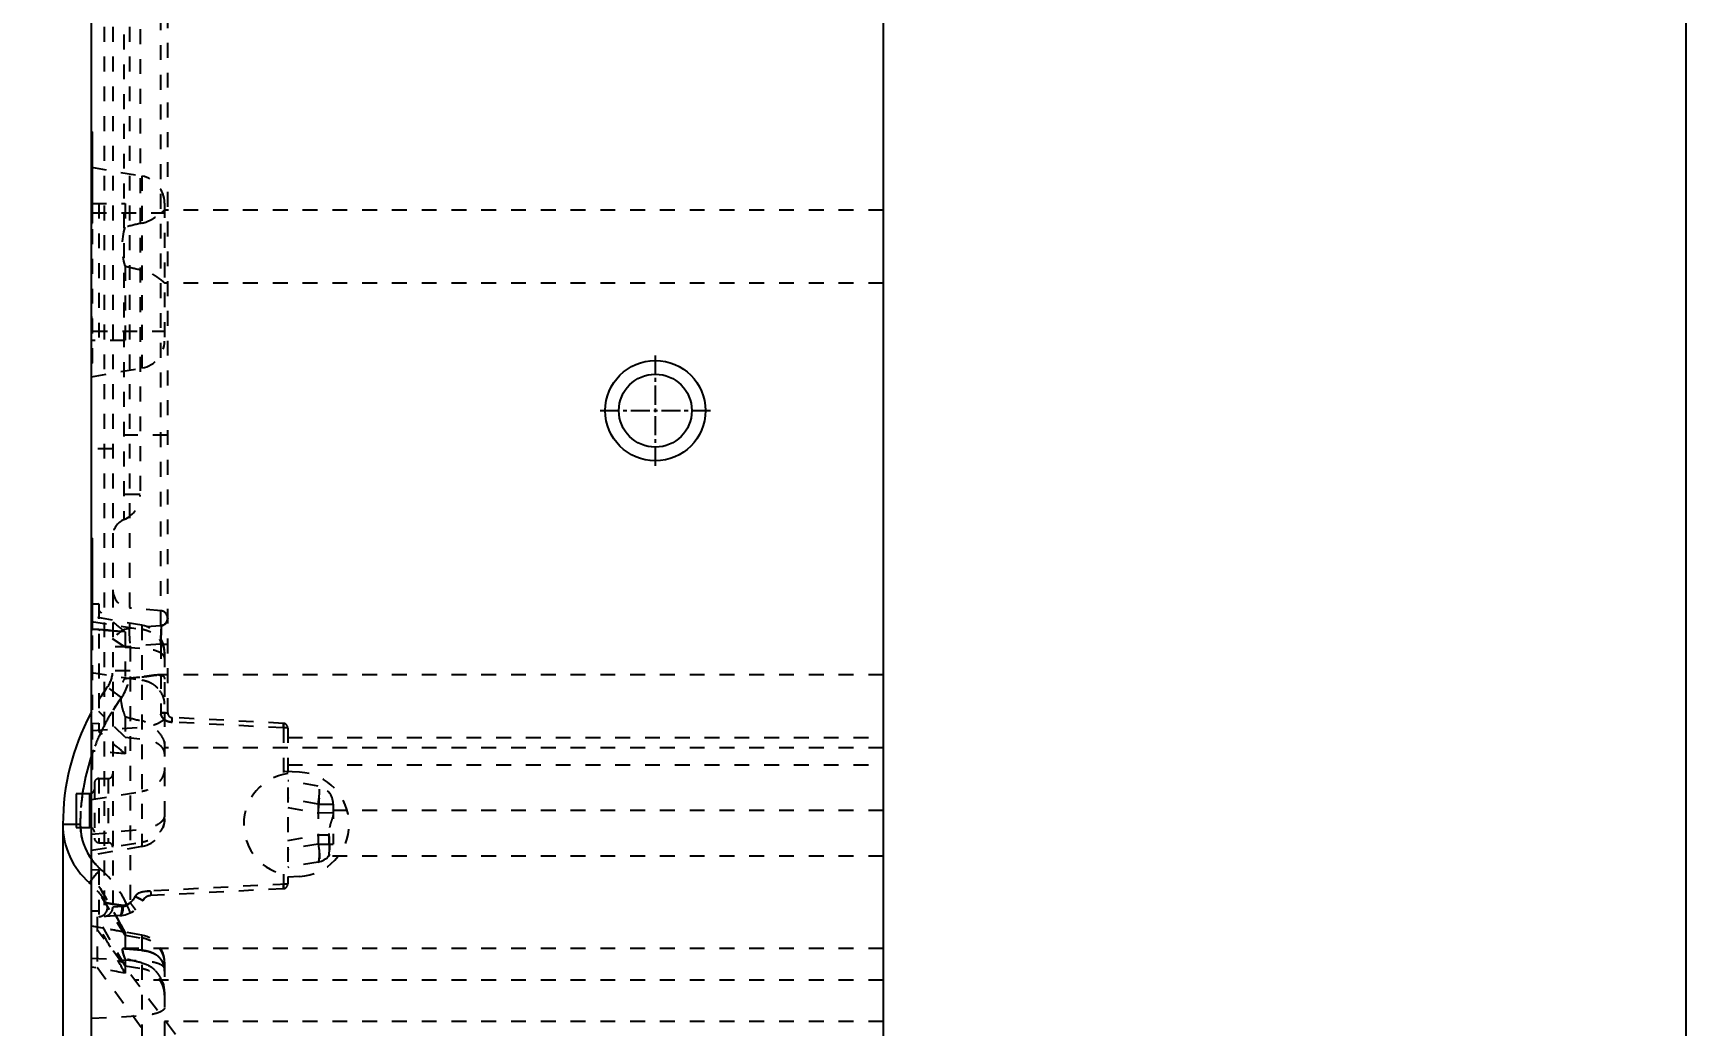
# Model space of a CAD drawing. Header units: millimetres. Extents: x -941 to 1421, y -11614 to -3210.
# Drawn here: x 322.2 to 503.6, y -6096 to -5987 of the extents above; entities that cross this region are included whole.
import ezdxf

# ---------------------------------------------------------------- set-up
doc = ezdxf.new("R2010")
doc.units = ezdxf.units.MM
doc.header["$LTSCALE"] = 16.335
doc.header["$PDMODE"] = 3
doc.header["$PDSIZE"] = 0.3125
doc.linetypes.add('CENTER', pattern=[0.6, 0.375, -0.075, 0.075, -0.075])
doc.linetypes.add('HIDDEN', pattern=[0.2, 0.1, -0.1])
doc.layers.get('0').update_dxf_attribs({"linetype": 'CONTINUOUS'})
doc.layers.get('Defpoints').update_dxf_attribs({"linetype": 'CONTINUOUS'})
doc.layers.add('DEFAULT_2', color=8, linetype='HIDDEN')
doc.styles.get("Standard").update_dxf_attribs({"font": 'txt', "width": 0.8})
doc.dimstyles.new('ISO-25', dxfattribs={"dimtxt": 8, "dimasz": 6, "dimexe": 0, "dimexo": 0, "dimgap": 0, "dimtad": 1, "dimdsep": 46, "dimtxsty": 'Standard', "dimcen": 0, "dimclrd": 4, "dimclre": 4, "dimclrt": 6, "dimazin": 0, "dimtfac": 1, "dimtofl": 0, "dimtmove": 0, "dimatfit": 3, "dimfxl": 0, "dimarcsym": 0})

# ---------------------------------------------------------------- blocks, each defined once
blk = doc.blocks.new('*D625')
at = {"color": 4, "lineweight": -2}
for p, q in [((415.5, -6072.35), (415.5, -6197.42)), ((325.5, -6073.86), (325.5, -6197.42)), ((409.5, -6197.42), (331.5, -6197.42))]:
    blk.add_line(p, q, dxfattribs=at)
at = {"color": 4}
for points in [[(331.5, -6196.42), (331.5, -6198.42), (325.5, -6197.42)], [(409.5, -6196.42), (409.5, -6198.42), (415.5, -6197.42)]]:
    blk.add_solid(points, dxfattribs=at)
at = {"layer": 'Defpoints', "color": 0}
for p in [(415.5, -6072.35), (325.5, -6073.86), (325.5, -6197.42)]:
    blk.add_point(p, dxfattribs=at)
at = {"color": 6, "insert": (374.87, -6193.42), "char_height": 8, "attachment_point": 5}
blk.add_mtext('90', dxfattribs=at)

msp = doc.modelspace()

# ---------------------------------------------------------------- linework, layer by layer
at = {"color": 7, "linetype": 'Continuous'}
for p, q in [((415.501, -5795.468), (415.501, -6175.468)), ((328.657, -6175.468), (328.657, -5879.793)), ((328.657, -5997.889), (328.757, -5997.889)), ((328.757, -6007.889), (328.757, -5997.889)), ((328.657, -6007.889), (328.757, -6007.889)), ((328.657, -6042.461), (328.757, -6042.461)), ((328.757, -6052.461), (328.757, -6042.461)), ((328.657, -6052.461), (328.757, -6052.461)), ((326.948, -6070.488), (328.456, -6070.488)), ((326.948, -6070.49), (326.948, -6074.205)), ((328.456, -6074.207), (328.456, -6070.488)), ((326.948, -6073.855), (325.501, -6073.855)), ((326.948, -6074.207), (328.456, -6074.207))]:
    msp.add_line(p, q, dxfattribs=at)
at = {"color": 1, "linetype": 'CENTER', "ltscale": 0.342088}
for p, q in [((390.501, -6034.518), (390.501, -6022.418)), ((384.451, -6028.468), (396.551, -6028.468))]:
    msp.add_line(p, q, dxfattribs=at)
msp.add_lwpolyline([(-297.432, -5732.258), (503.564, -5732.258), (503.564, -6283.956), (-297.432, -6283.956)], close=True)
at = {"color": 7, "linetype": 'Continuous'}
for radius in [5.5, 4]:
    msp.add_circle((390.501, -6028.468), radius, dxfattribs=at)
for centre, radius, start, end in [((351.169, -6073.855), 25.668, 151.81182, 180), ((351.046, -6073.848), 23.639, 162.23872, 170.27114), ((351.13, -6073.862), 23.725, 170.27198, 171.60905), ((328.456, -6069.986), 0.502, 270, 294), ((334.043, -6073.855), 8.543, 180, 228.68251), ((333.918, -6073.866), 6.509, 182.50652, 215.58087), ((328.456, -6074.709), 0.502, 66, 90), ((322.1, -6087.442), 9.547, 46.56232, 48.68251)]:
    msp.add_arc(centre, radius, start, end, dxfattribs=at)
msp.add_open_spline([(328.638, -6079.931), (328.6, -6079.979), (328.538, -6080.06), (328.455, -6080.17), (328.424, -6080.225), (328.397, -6080.265), (328.403, -6080.271)], degree=3, knots=[0, 0, 0, 0, 0.4424764, 0.7554879, 0.9363643, 1, 1, 1, 1], dxfattribs=at)
at = {"layer": 'DEFAULT_2', "color": 8, "linetype": 'HIDDEN'}
for p, q in [((336.264, -6052.061), (336.264, -5875.643)), ((336.998, -6061.633), (336.998, -5875.643)), ((330.016, -5878.55), (330.016, -6083.955)), ((330.968, -5878.552), (330.968, -6082.951)), ((332.803, -5878.552), (332.803, -6052.363)), ((332.199, -5889.197), (332.199, -6040.429)), ((333.983, -5891.886), (333.983, -6037.739)), ((328.657, -6001.758), (334.178, -6002.731)), ((328.757, -6002.889), (328.657, -6002.889)), ((334.178, -6002.731), (334.178, -6023.784)), ((328.657, -6005.758), (332.315, -6005.758)), ((329.457, -6005.758), (329.457, -6020.758)), ((332.315, -6005.758), (332.315, -6008.35)), ((336.657, -6005.686), (336.657, -6020.83)), ((328.657, -6006.758), (336.657, -6006.758)), ((415.501, -6006.468), (336.657, -6006.468)), ((328.757, -6023.258), (328.757, -6007.889)), ((332.315, -6012.585), (332.315, -6020.758)), ((328.757, -6013.258), (328.657, -6013.258)), ((415.501, -6014.468), (336.657, -6014.468)), ((328.757, -6018.258), (328.657, -6018.258)), ((328.757, -6019.758), (336.657, -6019.758)), ((332.315, -6020.758), (328.657, -6020.758)), ((328.757, -6023.258), (328.657, -6023.258)), ((328.657, -6024.758), (334.178, -6023.784)), ((336.998, -6031.143), (330.968, -6031.143)), ((330.968, -6032.65), (328.657, -6032.65)), ((333.983, -6037.675), (330.968, -6037.675)), ((328.757, -6047.461), (328.657, -6047.461)), ((328.657, -6049.694), (329.457, -6049.676)), ((328.757, -6049.692), (328.657, -6049.694)), ((334.178, -6052.017), (328.657, -6051.043)), ((329.457, -6049.676), (328.757, -6049.692)), ((329.457, -6049.676), (329.457, -6063.668)), ((336.265, -6050.425), (332.803, -6050.122)), ((328.657, -6051.611), (334.178, -6052.474)), ((328.759, -6052.43), (328.657, -6052.422)), ((328.757, -6067.83), (328.757, -6052.461)), ((329.457, -6052.486), (328.759, -6052.43)), ((328.759, -6052.43), (329.886, -6052.521)), ((332.315, -6054.408), (329.457, -6052.477)), ((329.886, -6052.521), (329.457, -6052.486)), ((330.477, -6052.569), (329.886, -6052.521)), ((330.968, -6052.608), (330.477, -6052.569)), ((331.106, -6052.62), (330.968, -6052.608)), ((331.925, -6052.686), (331.106, -6052.62)), ((332.315, -6052.718), (331.925, -6052.686)), ((332.315, -6052.718), (332.315, -6057.858)), ((336.264, -6052.061), (332.803, -6052.363)), ((334.178, -6052.017), (334.178, -6076.283)), ((336.998, -6051.226), (336.997, -6051.26)), ((336.998, -6051.263), (336.998, -6051.261)), ((332.873, -6054.366), (330.968, -6054.366)), ((332.315, -6054.408), (334.178, -6054.532)), ((336.236, -6054.072), (332.873, -6054.366)), ((332.873, -6054.366), (332.873, -6082.447)), ((336.236, -6054.072), (336.998, -6054.072)), ((336.236, -6054.072), (336.236, -6061.633)), ((336.657, -6054.983), (336.657, -6073.322)), ((328.657, -6057.187), (334.178, -6058.05)), ((328.757, -6057.83), (328.657, -6057.83)), ((332.873, -6057.011), (330.968, -6057.011)), ((415.501, -6057.468), (335.986, -6057.468)), ((332.315, -6064.302), (329.456, -6061.491)), ((332.315, -6062.041), (332.315, -6066.117)), ((336.939, -6061.634), (336.998, -6061.633)), ((329.457, -6062.803), (328.657, -6062.822)), ((328.757, -6062.83), (328.657, -6062.83)), ((328.757, -6063.562), (334.178, -6063.189)), ((349.687, -6062.775), (337.474, -6062.135)), ((349.687, -6063.277), (337.474, -6062.637)), ((350.164, -6063.277), (349.687, -6063.277)), ((349.687, -6063.277), (349.687, -6068.375)), ((350.164, -6063.277), (350.164, -6080.413)), ((332.315, -6064.302), (334.178, -6064.481)), ((415.501, -6065.468), (336.657, -6065.468)), ((350.164, -6064.315), (415.501, -6064.315)), ((350.164, -6067.315), (415.501, -6067.315)), ((328.757, -6067.83), (328.657, -6067.83)), ((329.461, -6068.83), (330.466, -6068.83)), ((329.461, -6068.83), (329.461, -6075.865)), ((330.466, -6068.83), (330.466, -6075.865)), ((351.468, -6068.134), (349.687, -6068.041)), ((353.511, -6069.654), (350.164, -6069.063)), ((328.657, -6071.112), (334.178, -6070.249)), ((328.958, -6069.333), (328.958, -6075.363)), ((353.511, -6071.623), (350.164, -6071.033)), ((350.164, -6072.018), (353.511, -6072.608)), ((353.511, -6071.623), (355.164, -6071.623)), ((353.511, -6071.623), (353.511, -6076.019)), ((355.163, -6072.611), (353.511, -6072.608)), ((355.163, -6072.611), (354.951, -6072.608)), ((355.164, -6071.623), (355.164, -6076.019)), ((415.501, -6072.352), (355.164, -6072.352)), ((327.406, -6073.855), (326.948, -6073.855)), ((328.657, -6074.921), (334.178, -6074.402)), ((328.657, -6076.689), (334.178, -6075.826)), ((334.178, -6076.283), (328.657, -6077.256)), ((329.461, -6075.865), (330.466, -6075.865)), ((350.164, -6075.625), (353.511, -6075.034)), ((353.511, -6076.019), (350.164, -6076.609)), ((354.688, -6075.034), (353.511, -6075.034)), ((353.511, -6076.019), (355.164, -6076.019)), ((353.511, -6077.989), (350.164, -6078.579)), ((354.659, -6077.348), (354.663, -6077.343)), ((415.501, -6077.352), (354.66, -6077.352)), ((329.457, -6078.856), (328.657, -6078.896)), ((329.457, -6078.856), (329.457, -6085.13)), ((349.687, -6079.335), (349.687, -6080.413)), ((351.46, -6079.576), (350.164, -6079.644)), ((332.315, -6086.027), (329.457, -6081.289)), ((350.164, -6080.401), (335.123, -6081.177)), ((349.687, -6080.915), (335.123, -6081.678)), ((350.164, -6080.413), (349.687, -6080.413)), ((329.457, -6083.349), (328.657, -6083.389)), ((328.657, -6083.389), (329.225, -6083.36)), ((329.225, -6083.36), (329.457, -6083.349)), ((332.126, -6082.86), (330.968, -6082.951)), ((334.28, -6082.225), (334.407, -6082.034)), ((334.28, -6082.225), (334.28, -6082.225)), ((334.28, -6082.225), (334.28, -6082.225)), ((331.753, -6083.864), (328.657, -6084.026)), ((329.884, -6085.254), (328.657, -6085.037)), ((329.257, -6083.995), (329.257, -6089.527)), ((337.843, -6096.912), (329.257, -6085.412)), ((332.315, -6089.37), (329.456, -6084.333)), ((332.315, -6085.682), (331.952, -6085.029)), ((334.178, -6086.011), (332.315, -6085.682)), ((332.315, -6085.682), (332.315, -6087.534)), ((332.315, -6086.027), (334.178, -6086.329)), ((334.178, -6086.011), (334.178, -6109.151)), ((328.657, -6088.54), (334.178, -6088.831)), ((415.501, -6087.468), (332.152, -6087.468)), ((332.315, -6087.534), (332.152, -6087.468)), ((332.315, -6088.608), (332.315, -6090.179)), ((336.657, -6088.967), (336.657, -6106.195)), ((329.257, -6089.527), (335.533, -6098.076)), ((332.315, -6089.37), (334.178, -6089.691)), ((415.501, -6090.968), (333.405, -6090.968)), ((328.657, -6095.128), (334.178, -6094.837)), ((415.501, -6095.468), (336.657, -6095.468))]:
    msp.add_line(p, q, dxfattribs=at)
for points in [[(334.28, -6082.225), (334.372, -6082.078), (334.431, -6082.007)], [(334.28, -6082.225), (334.36, -6082.095), (334.407, -6082.034)]]:
    msp.add_lwpolyline(points, dxfattribs=at)
for centre, radius, start, end in [((333.657, -6005.686), 3, 0, 80), ((333.657, -6020.83), 3, 280, 0), ((331.069, -6037.742), 2.914, 292.81489, 359.99997), ((332.978, -6042.281), 2.01, 112.81489, 180), ((332.978, -6048.119), 2.01, 180, 265), ((336.194, -6051.26), 0.804, 275, 85.20286), ((336.194, -6051.226), 0.804, 0, 85), ((332.978, -6054.366), 2.01, 95, 180), ((333.657, -6054.971), 3, 0, 80), ((336.194, -6051.226), 0.804, 274.82264, 357.57571), ((334.33, -6055.093), 2.327, 0.00345, 2.89794), ((327.953, -6057.011), 3.015, 324.03641, 0), ((327.847, -6057.01), 5.026, 324.04026, 359.99707), ((351.062, -6073.855), 23.656, 144.0352, 162.23872), ((351.169, -6073.855), 25.668, 144.03641, 151.81182), ((351.022, -6073.825), 23.607, 144.03591, 148.64004), ((351.125, -6073.89), 23.728, 148.63679, 152.98798), ((340.822, -6059.052), 9.017, 195.53888, 199.35721), ((345.156, -6015.783), 48.008, 254.48512, 256.77998), ((336.358, -6152.165), 90.532, 89.80602, 90.07739), ((336.786, -6032.932), 28.702, 269.75759, 270.30498), ((337.501, -6061.633), 0.502, 180, 267), ((351.015, -6073.837), 23.606, 154.80235, 160.21235), ((351.096, -6073.875), 23.696, 152.98833, 153.99766), ((349.661, -6063.277), 0.502, 0, 87), ((340.253, -6062.784), 9.447, 357.00585, 357.56996), ((329.461, -6069.333), 0.502, 90, 180), ((330.466, -6068.328), 0.502, 270, 0), ((350.968, -6073.855), 5.628, 98.21321, 261.78679), ((351.169, -6073.855), 5.729, 273, 87), ((351.062, -6073.855), 23.656, 170.27114, 180.00063), ((351.153, -6073.866), 23.747, 171.60889, 176.47214), ((328.456, -6069.986), 0.502, 294, 0), ((353.164, -6071.623), 2, 0, 80), ((351.011, -6073.858), 23.605, 176.47145, 179.99339), ((333.938, -6073.855), 6.532, 179.99867, 228.68438), ((333.882, -6073.854), 6.476, 180.00937, 182.5076), ((328.456, -6074.709), 0.502, 0, 66), ((333.657, -6073.329), 3, 280, 0), ((334.329, -6073.207), 2.327, 357.09162, 359.99653), ((329.461, -6075.363), 0.502, 180, 270), ((330.466, -6076.368), 0.502, 0, 90), ((353.164, -6076.019), 2, 280, 0), ((357.626, -6074.852), 2.943, 180.00761, 183.55439), ((326.377, -6076.814), 28.367, 1.89373, 3.59714), ((333.958, -6073.838), 6.558, 215.57955, 228.6538), ((321.969, -6087.466), 11.592, 24.44221, 48.66655), ((321.998, -6087.439), 11.553, 24.4088, 48.68604), ((322.1, -6087.442), 9.547, 31.47414, 46.56232), ((331.646, -6080.85), 2.014, 295.68716, 332.91457), ((314.755, -6118.187), 40.932, 62.3233, 62.84234), ((317.663, -6112.72), 34.74, 62.38301, 62.99463), ((334.35, -6082.355), 1.099, 120.36002, 126.36343), ((324.804, -6099.115), 19.375, 61.52967, 62.44462), ((335.175, -6082.682), 1.005, 93, 152.93717), ((349.661, -6080.413), 0.502, 273, 0), ((329.386, -6082.982), 1.005, 273.0004, 31.47419), ((329.963, -6082.951), 1.005, 273, 0), ((334.566, -6061.146), 21.755, 260.43326, 261.21075), ((334.985, -6058.466), 24.467, 261.2001, 262.96243), ((331.595, -6080.853), 3.015, 273, 332.9385), ((315.191, -6090.982), 19.22, 24.51339, 25.64134), ((331.662, -6081.386), 1.61, 314.18313, 318.78063), ((94.567, -7413.223), 1348.657, 79.846548, 80.004403), ((333.657, -6088.965), 3, 0, 80), ((328.665, -6142.974), 55.56, 85.60899, 86.23303), ((326.823, -6166.628), 79.286, 84.67783, 85.59092), ((327.444, -6158.946), 71.578, 85.11503, 85.6138), ((326.002, -6175.868), 88.562, 84.70339, 85.11773), ((334.588, -6089.913), 2.081, 41.56711, 49.14593), ((334.683, -6089.83), 1.954, 23.74669, 41.59492), ((334.151, -6089.05), 2.506, 0.00148, 1.88407), ((94.567, -7417.716), 1348.657, 79.846548, 80.004403), ((333.027, -6092.473), 3.665, 34.34318, 43.96803), ((333.06, -6092.449), 3.624, 29.79146, 34.32464), ((335.897, -6090.111), 0.91, 50.53954, 52.72096), ((334.232, -6089.954), 2.424, 359.98906, 5.74238), ((333.8, -6092.583), 2.857, 0.01447, 6.04077)]:
    msp.add_arc(centre, radius, start, end, dxfattribs=at)
for centre, major_axis, ratio, start_param, end_param in [((334.2, -6010.468), (0, 4), 0.5555556, 1.012873, 2.1287196), ((351.56, -6010.468), (22.685, 0), 0.176327, 2.4437823, 2.5836693), ((351.56, -6010.468), (22.685, 0), 0.176327, -2.5836693, -2.4437823)]:
    msp.add_ellipse(centre, major_axis=major_axis, ratio=ratio, start_param=start_param, end_param=end_param, dxfattribs=at)
for points, knots in [([(334.178, -6007.897), (334.625, -6007.803), (335.375, -6007.442), (336.037, -6006.975), (336.318, -6006.758)], [0, 0, 0, 0, 0.5632826, 1, 1, 1, 1]), ([(336.657, -6006.468), (336.657, -6006.471), (336.647, -6006.479), (336.632, -6006.496), (336.604, -6006.521), (336.548, -6006.571), (336.452, -6006.652), (336.367, -6006.72), (336.318, -6006.758)], [0, 0, 0, 0, 0.0214106, 0.0737507, 0.1568885, 0.2700971, 0.5824857, 1, 1, 1, 1]), ([(336.624, -6006.503), (336.632, -6006.495), (336.641, -6006.484), (336.657, -6006.473), (336.657, -6006.468)], [0, 0, 0, 0, 0.7164597, 1, 1, 1, 1]), ([(336.657, -6014.466), (336.657, -6014.459), (336.633, -6014.441), (336.6, -6014.405), (336.535, -6014.352), (336.452, -6014.283), (336.346, -6014.199), (336.171, -6014.065), (335.913, -6013.876), (335.559, -6013.638), (335.149, -6013.399), (334.689, -6013.18), (334.353, -6013.075), (334.178, -6013.038)], [0, 0, 0, 0, 0.0075932, 0.0259272, 0.0544434, 0.0924743, 0.1392405, 0.1937837, 0.3223129, 0.4711527, 0.6362721, 0.8142609, 1, 1, 1, 1]), ([(332.315, -6052.718), (331.852, -6052.33), (330.9, -6051.572), (329.94, -6050.825), (329.457, -6050.45)], [0, 0, 0, 0, 0.4967494, 1, 1, 1, 1]), ([(332.803, -6052.363), (332.798, -6052.364), (332.79, -6052.38), (332.781, -6052.429), (332.774, -6052.543), (332.774, -6052.725), (332.78, -6052.971), (332.794, -6053.27), (332.822, -6053.742), (332.851, -6054.111), (332.873, -6054.366)], [0, 0, 0, 0, 0.0069979, 0.0221966, 0.0795462, 0.1719401, 0.2957828, 0.4465973, 0.618789, 1, 1, 1, 1]), ([(336.657, -6055.093), (336.657, -6054.784), (336.529, -6054.15), (335.987, -6053.333), (335.172, -6052.735), (334.516, -6052.527), (334.178, -6052.474)], [0, 0, 0, 0, 0.2374568, 0.4818711, 0.7365766, 1, 1, 1, 1]), ([(336.264, -6052.061), (336.268, -6052.06), (336.268, -6052.081), (336.272, -6052.103), (336.273, -6052.156), (336.275, -6052.22), (336.276, -6052.305), (336.276, -6052.449), (336.273, -6052.667), (336.268, -6052.968), (336.26, -6053.312), (336.249, -6053.684), (336.241, -6053.941), (336.236, -6054.072)], [0, 0, 0, 0, 0.0051575, 0.0198707, 0.0439773, 0.077127, 0.1189489, 0.1690662, 0.2926695, 0.4442276, 0.6173464, 0.8049597, 1, 1, 1, 1]), ([(336.236, -6054.072), (336.241, -6053.941), (336.249, -6053.684), (336.26, -6053.312), (336.268, -6052.968), (336.273, -6052.667), (336.276, -6052.449), (336.276, -6052.305), (336.275, -6052.22), (336.273, -6052.156), (336.272, -6052.103), (336.268, -6052.081), (336.268, -6052.06), (336.264, -6052.061)], [0, 0, 0, 0, 0.1950412, 0.3826548, 0.555773, 0.7073289, 0.8309284, 0.8810438, 0.9228645, 0.9560141, 0.9801218, 0.9948379, 1, 1, 1, 1]), ([(336.657, -6055.641), (336.657, -6055.574), (336.619, -6055.428), (336.472, -6055.235), (336.244, -6055.059), (335.81, -6054.834), (335.111, -6054.632), (334.506, -6054.553), (334.178, -6054.532)], [0, 0, 0, 0, 0.0695582, 0.150443, 0.2489222, 0.3669232, 0.6572081, 1, 1, 1, 1]), ([(336.657, -6055.641), (336.657, -6055.608), (336.639, -6055.462), (336.552, -6055.334), (336.474, -6055.254)], [0, 0, 0, 0, 0.2278254, 1, 1, 1, 1]), ([(332.135, -6061.468), (332.034, -6061.105), (331.884, -6060.395), (331.828, -6059.377), (331.95, -6058.516), (332.173, -6058.034), (332.315, -6057.858)], [0, 0, 0, 0, 0.3037308, 0.5832307, 0.8174935, 1, 1, 1, 1]), ([(335.986, -6057.468), (335.719, -6057.468), (335.117, -6057.559), (334.517, -6057.649), (334.178, -6057.675)], [0, 0, 0, 0, 0.4389491, 1, 1, 1, 1]), ([(334.178, -6057.675), (334.517, -6057.649), (335.117, -6057.559), (335.719, -6057.468), (335.986, -6057.468)], [0, 0, 0, 0, 0.5610645, 1, 1, 1, 1]), ([(336.657, -6060.669), (336.657, -6060.36), (336.529, -6059.726), (335.987, -6058.909), (335.172, -6058.311), (334.516, -6058.103), (334.178, -6058.05)], [0, 0, 0, 0, 0.2374568, 0.4818711, 0.7365766, 1, 1, 1, 1]), ([(335.271, -6058.428), (335.188, -6058.38), (334.842, -6058.206), (334.465, -6058.095), (334.178, -6058.05)], [0, 0, 0, 0, 0.247865, 1, 1, 1, 1]), ([(335.986, -6057.468), (336.079, -6057.468), (336.249, -6057.478), (336.479, -6057.551), (336.632, -6057.715), (336.657, -6057.858), (336.657, -6057.93)], [0, 0, 0, 0, 0.3045781, 0.5507443, 0.7654932, 1, 1, 1, 1]), ([(336.476, -6057.571), (336.446, -6057.552), (336.292, -6057.479), (336.118, -6057.468), (335.986, -6057.468)], [0, 0, 0, 0, 0.2133213, 1, 1, 1, 1]), ([(331.915, -6059.962), (331.819, -6059.892), (331.627, -6059.751), (331.343, -6059.541), (331.073, -6059.338), (330.836, -6059.156), (330.644, -6059.006), (330.518, -6058.903), (330.448, -6058.843), (330.416, -6058.812), (330.401, -6058.796), (330.392, -6058.784), (330.393, -6058.781)], [0, 0, 0, 0, 0.1845899, 0.3713166, 0.5497511, 0.7083702, 0.8366096, 0.9288208, 0.9602301, 0.9820997, 0.9950369, 1, 1, 1, 1]), ([(331.915, -6059.962), (331.833, -6059.902), (331.511, -6059.666), (331.19, -6059.428), (330.954, -6059.247)], [0, 0, 0, 0, 0.2542817, 1, 1, 1, 1]), ([(335.92, -6058.924), (335.873, -6058.876), (335.675, -6058.688), (335.45, -6058.529), (335.271, -6058.428)], [0, 0, 0, 0, 0.2470506, 1, 1, 1, 1]), ([(336.657, -6062.037), (336.657, -6062.38), (336.138, -6062.733), (335.575, -6062.943), (334.98, -6063.104), (334.506, -6063.166), (334.178, -6063.189)], [0, 0, 0, 0, 0.3598176, 0.4986163, 0.6540254, 1, 1, 1, 1]), ([(336.236, -6061.633), (336.334, -6061.633), (336.476, -6061.633), (336.657, -6061.634), (336.77, -6061.634), (336.863, -6061.634), (336.926, -6061.634), (336.963, -6061.633), (336.982, -6061.634), (336.99, -6061.632), (336.998, -6061.635), (336.998, -6061.633)], [0, 0, 0, 0, 0.3863763, 0.5592799, 0.710056, 0.8333407, 0.9248422, 0.957468, 0.980983, 0.995217, 1, 1, 1, 1]), ([(337.474, -6062.637), (337.328, -6062.632), (337.035, -6062.594), (336.634, -6062.399), (336.327, -6062.072), (336.238, -6061.779), (336.236, -6061.633)], [0, 0, 0, 0, 0.2503154, 0.5004504, 0.7504702, 1, 1, 1, 1]), ([(332.315, -6066.117), (332.082, -6065.911), (331.136, -6065.086), (330.178, -6064.276), (329.457, -6063.668)], [0, 0, 0, 0, 0.2482488, 1, 1, 1, 1]), ([(336.657, -6064.986), (336.657, -6064.888), (336.61, -6064.668), (336.397, -6064.192), (335.926, -6063.577), (335.171, -6062.915), (334.526, -6062.6), (334.178, -6062.518)], [0, 0, 0, 0, 0.0802338, 0.1804042, 0.426553, 0.7069667, 1, 1, 1, 1]), ([(337.474, -6062.637), (337.478, -6062.573), (337.483, -6062.455), (337.487, -6062.316), (337.486, -6062.226), (337.485, -6062.178), (337.481, -6062.154), (337.478, -6062.135), (337.474, -6062.135)], [0, 0, 0, 0, 0.3801981, 0.7035629, 0.8275883, 0.919837, 0.9774736, 1, 1, 1, 1]), ([(337.474, -6062.637), (337.478, -6062.573), (337.483, -6062.455), (337.487, -6062.316), (337.486, -6062.226), (337.485, -6062.178), (337.481, -6062.154), (337.478, -6062.135), (337.474, -6062.135)], [0, 0, 0, 0, 0.380167, 0.7035142, 0.8275509, 0.9198072, 0.9774592, 1, 1, 1, 1]), ([(349.687, -6063.277), (349.691, -6063.213), (349.696, -6063.095), (349.699, -6062.956), (349.698, -6062.867), (349.697, -6062.818), (349.693, -6062.794), (349.691, -6062.775), (349.687, -6062.775)], [0, 0, 0, 0, 0.3809281, 0.7039877, 0.8281373, 0.9206902, 0.9782667, 1, 1, 1, 1]), ([(349.687, -6062.775), (349.69, -6062.775), (349.693, -6062.79), (349.696, -6062.809), (349.697, -6062.847), (349.699, -6062.918), (349.697, -6063.033), (349.694, -6063.13), (349.692, -6063.184)], [0, 0, 0, 0, 0.0213319, 0.0765845, 0.165662, 0.28616, 0.6064793, 1, 1, 1, 1]), ([(336.657, -6066.095), (336.657, -6065.898), (336.496, -6065.461), (335.929, -6064.978), (335.128, -6064.631), (334.509, -6064.513), (334.178, -6064.481)], [0, 0, 0, 0, 0.1850378, 0.4103846, 0.6862925, 1, 1, 1, 1]), ([(336.657, -6066.095), (336.657, -6066.047), (336.641, -6065.849), (336.559, -6065.66), (336.476, -6065.534)], [0, 0, 0, 0, 0.2404736, 1, 1, 1, 1]), ([(336.657, -6067.63), (336.657, -6067.94), (336.529, -6068.573), (335.987, -6069.39), (335.172, -6069.988), (334.516, -6070.196), (334.178, -6070.249)], [0, 0, 0, 0, 0.2374568, 0.4818711, 0.7365766, 1, 1, 1, 1]), ([(353.511, -6072.608), (353.553, -6072.236), (353.603, -6071.695), (353.64, -6071.004), (353.65, -6070.564), (353.645, -6070.202), (353.619, -6069.923), (353.59, -6069.754), (353.54, -6069.659), (353.511, -6069.654)], [0, 0, 0, 0, 0.3757845, 0.5453947, 0.6943924, 0.8174168, 0.9102582, 0.9704333, 1, 1, 1, 1]), ([(353.511, -6071.623), (353.553, -6071.378), (353.616, -6070.921), (353.657, -6070.32), (353.64, -6069.917), (353.587, -6069.715), (353.536, -6069.658), (353.511, -6069.654)], [0, 0, 0, 0, 0.3710473, 0.6853053, 0.899943, 0.9626916, 1, 1, 1, 1]), ([(336.657, -6072.828), (336.657, -6073.02), (336.542, -6073.326), (336.252, -6073.645), (335.826, -6073.963), (335.126, -6074.257), (334.509, -6074.371), (334.178, -6074.402)], [0, 0, 0, 0, 0.1822623, 0.2885205, 0.4077415, 0.6844089, 1, 1, 1, 1]), ([(336.657, -6072.828), (336.657, -6072.874), (336.641, -6073.068), (336.559, -6073.253), (336.476, -6073.375)], [0, 0, 0, 0, 0.2398623, 1, 1, 1, 1]), ([(355.163, -6072.611), (355.17, -6072.749), (355.094, -6073.069), (354.92, -6073.572), (354.739, -6074.176), (354.683, -6074.622), (354.683, -6074.852)], [0, 0, 0, 0, 0.1798663, 0.419375, 0.6991027, 1, 1, 1, 1]), ([(336.657, -6073.207), (336.657, -6073.516), (336.529, -6074.15), (335.987, -6074.966), (335.172, -6075.564), (334.516, -6075.773), (334.178, -6075.826)], [0, 0, 0, 0, 0.2374568, 0.4818711, 0.7365766, 1, 1, 1, 1]), ([(353.511, -6077.989), (353.54, -6077.984), (353.59, -6077.889), (353.619, -6077.72), (353.645, -6077.441), (353.65, -6077.08), (353.64, -6076.64), (353.603, -6075.949), (353.553, -6075.407), (353.511, -6075.034)], [0, 0, 0, 0, 0.0295042, 0.0895442, 0.1822284, 0.3051254, 0.4540791, 0.6237451, 1, 1, 1, 1]), ([(353.511, -6076.019), (353.553, -6076.265), (353.616, -6076.721), (353.657, -6077.323), (353.64, -6077.725), (353.587, -6077.928), (353.536, -6077.985), (353.511, -6077.989)], [0, 0, 0, 0, 0.3710473, 0.6853053, 0.899943, 0.9626916, 1, 1, 1, 1]), ([(354.688, -6075.034), (354.706, -6075.318), (354.726, -6075.729), (354.739, -6076.254), (354.74, -6076.591), (354.734, -6076.873), (354.721, -6077.094), (354.699, -6077.242), (354.681, -6077.323), (354.663, -6077.343)], [0, 0, 0, 0, 0.3673935, 0.5331604, 0.6797841, 0.8028256, 0.8987358, 0.9646837, 1, 1, 1, 1]), ([(354.663, -6077.343), (354.675, -6077.329), (354.691, -6077.28), (354.709, -6077.187), (354.723, -6077.052), (354.738, -6076.799), (354.742, -6076.403), (354.735, -6076.064), (354.729, -6075.877)], [0, 0, 0, 0, 0.0375197, 0.1020664, 0.1938911, 0.311913, 0.6180228, 1, 1, 1, 1]), ([(329.625, -6078.761), (329.467, -6078.942), (329.234, -6079.211), (328.939, -6079.562), (328.767, -6079.771), (328.67, -6079.891), (328.638, -6079.931)], [0, 0, 0, 0, 0.4706994, 0.6974193, 0.8991736, 1, 1, 1, 1]), ([(329.625, -6078.761), (329.535, -6078.864), (329.2, -6079.25), (328.87, -6079.639), (328.638, -6079.931)], [0, 0, 0, 0, 0.2685984, 1, 1, 1, 1]), ([(333.434, -6081.773), (333.335, -6081.965), (333.075, -6082.32), (332.713, -6082.571), (332.519, -6082.665)], [0, 0, 0, 0, 0.5001086, 1, 1, 1, 1]), ([(333.434, -6081.773), (333.505, -6081.634), (333.738, -6081.402), (334.182, -6081.232), (334.652, -6081.181), (334.966, -6081.177), (335.123, -6081.177)], [0, 0, 0, 0, 0.2486372, 0.4986838, 0.7491839, 1, 1, 1, 1]), ([(333.434, -6081.773), (333.545, -6081.827), (333.705, -6081.905), (333.906, -6082.01), (334.032, -6082.078), (334.134, -6082.134), (334.204, -6082.174), (334.244, -6082.198), (334.264, -6082.21), (334.273, -6082.218), (334.281, -6082.223), (334.28, -6082.225)], [0, 0, 0, 0, 0.3848347, 0.5573058, 0.7078605, 0.8311835, 0.9229807, 0.9558622, 0.9797127, 0.9943988, 1, 1, 1, 1]), ([(333.438, -6081.768), (333.509, -6081.63), (333.742, -6081.399), (334.186, -6081.231), (334.654, -6081.182), (334.966, -6081.176), (335.123, -6081.177)], [0, 0, 0, 0, 0.2488023, 0.4988954, 0.7493078, 1, 1, 1, 1]), ([(334.04, -6082.083), (334.02, -6082.072), (333.929, -6082.023), (333.838, -6081.975), (333.767, -6081.938)], [0, 0, 0, 0, 0.223347, 1, 1, 1, 1]), ([(335.123, -6081.177), (335.127, -6081.24), (335.133, -6081.358), (335.136, -6081.498), (335.134, -6081.587), (335.132, -6081.636), (335.128, -6081.659), (335.126, -6081.678), (335.123, -6081.678)], [0, 0, 0, 0, 0.3801942, 0.7037956, 0.8281344, 0.9205705, 0.9781969, 1, 1, 1, 1]), ([(335.123, -6081.177), (335.127, -6081.24), (335.134, -6081.358), (335.136, -6081.498), (335.134, -6081.587), (335.132, -6081.636), (335.128, -6081.659), (335.126, -6081.678), (335.123, -6081.678)], [0, 0, 0, 0, 0.3801149, 0.7037059, 0.8280896, 0.9205562, 0.9782142, 1, 1, 1, 1]), ([(349.687, -6080.915), (349.691, -6080.915), (349.693, -6080.896), (349.697, -6080.873), (349.698, -6080.824), (349.699, -6080.735), (349.696, -6080.595), (349.691, -6080.477), (349.687, -6080.413)], [0, 0, 0, 0, 0.0215969, 0.0789209, 0.1711528, 0.2950556, 0.6181608, 1, 1, 1, 1]), ([(349.687, -6080.413), (349.693, -6080.52), (349.699, -6080.664), (349.698, -6080.828), (349.696, -6080.886), (349.692, -6080.906)], [0, 0, 0, 0, 0.6488542, 0.8758942, 1, 1, 1, 1]), ([(331.987, -6082.749), (331.769, -6082.722), (331.453, -6082.679), (331.051, -6082.616), (330.794, -6082.572), (330.578, -6082.532), (330.428, -6082.502), (330.336, -6082.481), (330.288, -6082.472), (330.261, -6082.462), (330.245, -6082.46), (330.243, -6082.457)], [0, 0, 0, 0, 0.3730625, 0.5404787, 0.689341, 0.8151004, 0.9124499, 0.9487526, 0.9758911, 0.9931849, 1, 1, 1, 1]), ([(330.243, -6082.457), (330.246, -6082.462), (330.268, -6082.463), (330.304, -6082.476), (330.368, -6082.488), (330.45, -6082.507), (330.552, -6082.527), (330.721, -6082.559), (330.856, -6082.583), (330.95, -6082.599)], [0, 0, 0, 0, 0.0221915, 0.0789731, 0.1678138, 0.2860631, 0.4310572, 0.6001309, 1, 1, 1, 1]), ([(331.753, -6083.864), (331.804, -6083.861), (331.876, -6083.774), (331.925, -6083.641), (331.979, -6083.424), (332.002, -6083.122), (331.997, -6082.873), (331.987, -6082.749)], [0, 0, 0, 0, 0.1273773, 0.2356573, 0.3708528, 0.6866615, 1, 1, 1, 1]), ([(331.753, -6083.864), (331.891, -6083.857), (332.054, -6083.578), (332.121, -6083.229), (332.132, -6082.987), (332.126, -6082.86)], [0, 0, 0, 0, 0.367356, 0.662485, 1, 1, 1, 1]), ([(331.753, -6083.864), (331.81, -6083.861), (331.941, -6083.772), (332.058, -6083.539), (332.121, -6083.22), (332.132, -6082.983), (332.126, -6082.86)], [0, 0, 0, 0, 0.1508733, 0.3759106, 0.6774453, 1, 1, 1, 1]), ([(332.519, -6082.665), (332.398, -6082.724), (332.214, -6082.766), (332.033, -6082.755), (331.987, -6082.749)], [0, 0, 0, 0, 0.7425756, 1, 1, 1, 1]), ([(331.987, -6082.749), (332.032, -6082.754), (332.212, -6082.766), (332.397, -6082.726), (332.519, -6082.665)], [0, 0, 0, 0, 0.2475352, 1, 1, 1, 1]), ([(332.873, -6082.447), (332.774, -6082.558), (332.554, -6082.752), (332.268, -6082.853), (332.126, -6082.86)], [0, 0, 0, 0, 0.5120601, 1, 1, 1, 1]), ([(332.126, -6082.86), (332.247, -6082.851), (332.491, -6082.779), (332.693, -6082.629), (332.784, -6082.54)], [0, 0, 0, 0, 0.4880252, 1, 1, 1, 1]), ([(332.901, -6083.57), (332.907, -6083.567), (332.893, -6083.532), (332.884, -6083.486), (332.847, -6083.396), (332.801, -6083.283), (332.74, -6083.143), (332.646, -6082.934), (332.57, -6082.773), (332.519, -6082.665)], [0, 0, 0, 0, 0.0215075, 0.0796749, 0.1733822, 0.300746, 0.4581267, 0.6351672, 1, 1, 1, 1]), ([(332.807, -6083.298), (332.798, -6083.276), (332.756, -6083.179), (332.713, -6083.082), (332.679, -6083.007)], [0, 0, 0, 0, 0.2238023, 1, 1, 1, 1]), ([(332.901, -6083.571), (332.908, -6083.568), (332.895, -6083.533), (332.885, -6083.488), (332.849, -6083.399), (332.823, -6083.335), (332.807, -6083.298)], [0, 0, 0, 0, 0.0722385, 0.2662944, 0.5795527, 1, 1, 1, 1]), ([(332.873, -6082.447), (332.949, -6082.546), (333.058, -6082.69), (333.194, -6082.876), (333.279, -6082.994), (333.345, -6083.091), (333.398, -6083.168), (333.417, -6083.209), (333.438, -6083.24), (333.433, -6083.244)], [0, 0, 0, 0, 0.3839901, 0.5564817, 0.7071473, 0.8305872, 0.9224651, 0.9792597, 1, 1, 1, 1]), ([(334.28, -6082.225), (334.281, -6082.223), (334.274, -6082.218), (334.264, -6082.211), (334.244, -6082.198), (334.204, -6082.174), (334.135, -6082.135), (334.075, -6082.102), (334.04, -6082.083)], [0, 0, 0, 0, 0.0192056, 0.0694455, 0.1510484, 0.2635845, 0.5777865, 1, 1, 1, 1]), ([(332.315, -6090.179), (331.851, -6089.331), (330.9, -6087.647), (329.939, -6085.968), (329.457, -6085.13)], [0, 0, 0, 0, 0.4999078, 1, 1, 1, 1]), ([(336.657, -6089.05), (336.657, -6088.729), (336.531, -6088.075), (335.992, -6087.227), (335.177, -6086.603), (334.517, -6086.384), (334.178, -6086.329)], [0, 0, 0, 0, 0.2414724, 0.4876338, 0.7408107, 1, 1, 1, 1]), ([(336.655, -6088.968), (336.64, -6088.501), (336.333, -6087.544), (335.584, -6086.884), (335.157, -6086.657)], [0, 0, 0, 0, 0.4909967, 1, 1, 1, 1]), ([(332.152, -6087.468), (332.133, -6087.468), (332.088, -6087.481), (332.053, -6087.552), (332.046, -6087.649), (332.059, -6087.78), (332.093, -6087.945), (332.173, -6088.227), (332.254, -6088.45), (332.315, -6088.608)], [0, 0, 0, 0, 0.0481569, 0.1018896, 0.1789013, 0.2851117, 0.421981, 0.5886672, 1, 1, 1, 1]), ([(332.315, -6088.608), (332.254, -6088.45), (332.173, -6088.227), (332.093, -6087.945), (332.059, -6087.78), (332.046, -6087.649), (332.053, -6087.552), (332.088, -6087.481), (332.133, -6087.468), (332.152, -6087.468)], [0, 0, 0, 0, 0.4113281, 0.5779995, 0.7148555, 0.8210784, 0.8981032, 0.9518366, 1, 1, 1, 1]), ([(334.178, -6089.052), (334.021, -6089.016), (333.399, -6088.873), (332.778, -6088.725), (332.315, -6088.608)], [0, 0, 0, 0, 0.2513782, 1, 1, 1, 1]), ([(334.178, -6087.684), (334.516, -6087.716), (335.151, -6087.833), (335.728, -6088.147), (335.954, -6088.343)], [0, 0, 0, 0, 0.5315597, 1, 1, 1, 1]), ([(335.136, -6087.882), (335.063, -6087.857), (334.75, -6087.761), (334.426, -6087.707), (334.178, -6087.684)], [0, 0, 0, 0, 0.2371943, 1, 1, 1, 1]), ([(336.657, -6089.716), (336.657, -6089.597), (336.507, -6089.409), (336.24, -6089.252), (335.938, -6089.125), (335.57, -6089.018), (334.979, -6088.896), (334.505, -6088.848), (334.178, -6088.831)], [0, 0, 0, 0, 0.1294835, 0.2249153, 0.3433096, 0.483413, 0.6423922, 1, 1, 1, 1]), ([(334.178, -6089.052), (334.739, -6089.179), (335.529, -6089.679), (336.229, -6090.621), (336.467, -6091.177), (336.546, -6091.468)], [0, 0, 0, 0, 0.4916595, 0.742789, 1, 1, 1, 1]), ([(335.949, -6088.34), (335.891, -6088.29), (335.645, -6088.098), (335.359, -6087.96), (335.136, -6087.882)], [0, 0, 0, 0, 0.2440949, 1, 1, 1, 1]), ([(335.954, -6088.343), (336.009, -6088.392), (336.225, -6088.6), (336.393, -6088.858), (336.482, -6089.065)], [0, 0, 0, 0, 0.2456832, 1, 1, 1, 1]), ([(336.449, -6089.387), (336.417, -6089.363), (336.263, -6089.26), (336.092, -6089.187), (335.955, -6089.138)], [0, 0, 0, 0, 0.2135878, 1, 1, 1, 1]), ([(336.644, -6089.711), (336.638, -6089.652), (336.607, -6089.424), (336.541, -6089.2), (336.472, -6089.043)], [0, 0, 0, 0, 0.2584451, 1, 1, 1, 1]), ([(336.482, -6089.065), (336.503, -6089.115), (336.582, -6089.323), (336.628, -6089.544), (336.644, -6089.711)], [0, 0, 0, 0, 0.2423241, 1, 1, 1, 1]), ([(336.657, -6092.582), (336.657, -6092.242), (336.533, -6091.554), (335.999, -6090.653), (335.185, -6089.986), (334.519, -6089.75), (334.178, -6089.691)], [0, 0, 0, 0, 0.2477772, 0.49676, 0.7475784, 1, 1, 1, 1]), ([(336.641, -6092.282), (336.61, -6091.993), (336.46, -6091.419), (336.145, -6090.917), (335.955, -6090.695)], [0, 0, 0, 0, 0.4991491, 1, 1, 1, 1]), ([(336.629, -6089.595), (336.621, -6089.578), (336.582, -6089.507), (336.524, -6089.449), (336.476, -6089.409)], [0, 0, 0, 0, 0.2226575, 1, 1, 1, 1]), ([(336.657, -6093.952), (336.657, -6094.071), (336.507, -6094.259), (336.24, -6094.416), (335.938, -6094.543), (335.57, -6094.65), (334.979, -6094.771), (334.505, -6094.82), (334.178, -6094.837)], [0, 0, 0, 0, 0.1294835, 0.2249153, 0.3433096, 0.483413, 0.6423922, 1, 1, 1, 1]), ([(336.657, -6093.952), (336.657, -6093.978), (336.638, -6094.1), (336.549, -6094.199), (336.476, -6094.259)], [0, 0, 0, 0, 0.2167833, 1, 1, 1, 1])]:
    msp.add_open_spline(points, degree=3, knots=knots, dxfattribs=at)
for points in [[(329.886, -6052.521), (330.696, -6052.586), (331.505, -6052.652), (332.315, -6052.718)], [(335.157, -6052.79), (334.851, -6052.634), (334.516, -6052.527), (334.178, -6052.474)], [(336.654, -6054.975), (336.64, -6054.705), (336.578, -6054.434), (336.476, -6054.183)], [(332.315, -6057.858), (332.934, -6057.783), (333.556, -6057.723), (334.178, -6057.675)], [(336.236, -6061.633), (336.238, -6061.797), (336.296, -6061.965), (336.386, -6062.102)], [(336.386, -6062.102), (336.456, -6062.207), (336.547, -6062.3), (336.648, -6062.375)], [(336.648, -6062.375), (336.745, -6062.448), (336.854, -6062.506), (336.968, -6062.547)], [(336.968, -6062.547), (337.129, -6062.605), (337.303, -6062.631), (337.474, -6062.637)], [(336.476, -6065.534), (336.434, -6065.471), (336.386, -6065.411), (336.334, -6065.356)], [(332.315, -6066.117), (331.096, -6066.011), (329.876, -6065.906), (328.657, -6065.802)], [(331.952, -6085.028), (331.134, -6083.557), (330.296, -6082.097), (329.457, -6080.638)], [(329.457, -6080.638), (330.296, -6082.097), (331.134, -6083.557), (331.952, -6085.028)], [(333.506, -6081.659), (333.48, -6081.693), (333.457, -6081.73), (333.438, -6081.768)], [(333.699, -6081.469), (333.626, -6081.523), (333.56, -6081.587), (333.506, -6081.659)], [(335.123, -6081.177), (334.993, -6081.176), (334.863, -6081.179), (334.733, -6081.185)], [(335.123, -6081.177), (334.993, -6081.176), (334.863, -6081.179), (334.733, -6081.185)], [(332.315, -6085.687), (331.505, -6085.542), (330.695, -6085.398), (329.884, -6085.254)], [(335.157, -6086.657), (334.853, -6086.496), (334.517, -6086.384), (334.178, -6086.329)], [(336.546, -6091.468), (336.469, -6091.182), (336.352, -6090.905), (336.205, -6090.649)], [(336.657, -6089.716), (336.657, -6089.674), (336.646, -6089.632), (336.629, -6089.595)], [(336.657, -6092.276), (336.657, -6092.004), (336.618, -6091.73), (336.546, -6091.468)]]:
    msp.add_open_spline(points, degree=3, dxfattribs=at)

# ---------------------------------------------------------------- dimensions: what is measured, and where the dimension line sits
dim = msp.add_linear_dim(base=(325.501, -6197.42), p1=(415.501, -6072.352), p2=(325.501, -6073.855), dimstyle='ISO-25', override={"dimfxl": 1.25})
dim.commit()
dim.dimension.update_dxf_attribs({"geometry": '*D625', "text_midpoint": (374.87, -6197.42), "dimtype": 160})

doc.saveas('drawing.dxf')
